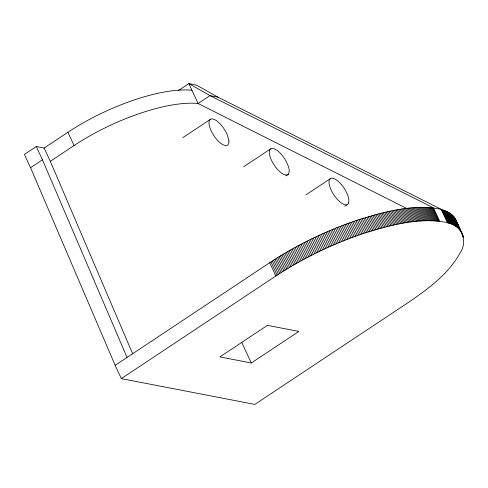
<?xml version="1.0" encoding="UTF-8"?>
<svg xmlns="http://www.w3.org/2000/svg" width="488" height="488" viewBox="0 0 488 488"><rect width="100%" height="100%" fill="white"/><g stroke="black" fill="none" stroke-linecap="round" stroke-linejoin="round"><path stroke-width="0.73" d="M288.274 174.277C290.903 169.958 287.609 164.596 285.785 160.607A15.518 6.118 56.4 0 0 271.169 148.517A15.518 6.118 56.4 0 0 274.183 165.072A15.518 6.118 56.4 0 0 288.274 174.277L285.755 175.948M178.236 90.683L188.856 83.588L196.731 85.223L217.99 97.161L441.298 209.358L447.728 222.876C461.88 224.87 468.047 241.481 460.117 252.888C448.612 273.853 428.647 288.457 409.371 301.785L254.834 404.412L121.317 378.615L115.156 365.335L30.561 167.695L24.4 154.415L36.283 146.528L44.133 148.047L67.899 132.266A100.876 33.507 -24.9 0 1 182.128 89.957L183.006 89.932A100.876 33.507 -24.9 0 1 191.936 90.225M30.561 167.695L42.444 159.808L36.283 146.528M132.791 354.056L50.301 161.321L74.06 145.54A100.876 33.507 -24.9 0 1 188.289 103.236L189.173 103.206A100.876 33.507 -24.9 0 1 198.097 103.505L407.144 208.675M115.156 365.335L269.693 262.715C297.393 244.488 327.576 230.08 359.028 219.624C385.392 211.548 413.659 203.697 441.298 209.358L447.728 222.876M121.317 378.615L275.86 275.988C303.554 257.768 333.737 243.353 365.189 232.904C391.559 224.828 419.826 216.977 447.459 222.632M251.308 362.987L298.839 331.425L267.424 325.356L219.893 356.917L251.308 362.987L241.706 342.295M182.835 137.647L210.078 119.578M243.671 166.762L270.279 149.108M306.019 194.791L330.669 178.443M344.9 206.259L346.803 205.003M217.99 97.161L209.98 95.617L188.856 83.588L198.097 103.505L209.98 95.617L433.442 207.839L439.603 221.119M441.567 209.602C448.075 211.383 454.938 215.385 456.835 222.321M455.517 219.136L462.642 234.496M454.914 218.154L463.002 235.594M454.584 217.672L463.149 236.155M454.23 217.209L460.397 230.482M462.35 234.74L463.277 236.729M453.858 216.751L460.025 230.031M462.764 235.985L463.38 237.308M453.468 216.306L459.629 229.58M453.053 215.867L459.22 229.146M452.62 215.44L458.787 228.719M452.169 215.025L458.336 228.299M451.699 214.616L457.86 227.896M451.205 214.22L457.366 227.499M450.692 213.835L456.86 227.115M450.162 213.463L456.323 226.737M449.613 213.097L455.774 226.377M449.039 212.744L455.206 226.023M448.454 212.402L454.615 225.682M447.844 212.073L454.005 225.352M447.215 211.749L453.376 225.029M446.569 211.444L452.73 224.718M445.904 211.145L452.065 224.419M445.221 210.859L451.382 224.132M444.513 210.578L450.68 223.858M443.793 210.316L449.954 223.589M443.055 210.06L449.216 223.339M442.293 209.816L448.46 223.095M432.728 207.894L438.895 221.168M431.819 207.79L437.98 221.07M430.837 207.699L436.998 220.979M429.837 207.62L435.998 220.893M428.824 207.546L434.985 220.826M427.793 207.491L433.954 220.765M426.744 207.443L432.905 220.716M425.682 207.406L431.843 220.686M424.603 207.382L430.77 220.661M423.511 207.369L429.678 220.649M422.407 207.369L428.568 220.649M421.284 207.382L427.445 220.661M420.144 207.406L426.311 220.68M418.997 207.443L425.158 220.716M417.826 207.485L423.993 220.765M416.648 207.546L422.809 220.82M415.459 207.614L421.62 220.893M414.251 207.699L420.412 220.972M413.031 207.79L419.192 221.07M411.799 207.894L417.96 221.174M410.548 208.01L416.715 221.29M409.292 208.138L415.453 221.418M408.023 208.278L414.184 221.558M406.736 208.431L412.897 221.711M405.443 208.596L411.604 221.869M404.131 208.766L410.298 222.046M402.814 208.956L408.981 222.229M401.484 209.151L407.645 222.43M400.142 209.358L406.309 222.638M398.787 209.578L404.955 222.857M397.427 209.809L403.588 223.089M396.055 210.054L402.216 223.327M394.67 210.304L400.831 223.583M393.273 210.572L399.44 223.846M391.87 210.846L398.037 224.126M390.461 211.133L396.622 224.413M389.034 211.432L395.201 224.712M387.606 211.743L393.767 225.017M386.167 212.06L392.328 225.34M384.715 212.396L390.882 225.669M383.257 212.737L389.424 226.011M381.793 213.085L387.96 226.365M380.323 213.451L386.484 226.731M378.84 213.823L385.001 227.103M377.352 214.208L383.519 227.487M375.858 214.604L382.025 227.884M374.357 215.013L380.518 228.286M372.85 215.428L379.011 228.701M371.337 215.855L377.498 229.128M369.812 216.288L375.98 229.567M368.287 216.739L374.455 230.013M366.756 217.197L372.923 230.47M365.219 217.66L371.386 230.94M363.682 218.136L369.843 231.416M362.133 218.624L368.3 231.904M360.583 219.118L366.744 232.398M359.028 219.624L365.189 232.904M357.472 220.143L363.633 233.423M355.905 220.667L362.072 233.947M354.343 221.204L360.504 234.478M352.775 221.747L358.936 235.027M351.201 222.302L357.362 235.576M349.628 222.864L355.789 236.137M348.054 223.437L354.215 236.71M346.474 224.016L352.635 237.29M344.894 224.602L351.055 237.882M343.314 225.2L349.475 238.48M341.728 225.81L347.889 239.083M340.148 226.426L346.309 239.7M338.562 227.048L344.723 240.322M336.976 227.683L343.137 240.956M335.39 228.317L341.557 241.597M333.81 228.97L339.971 242.243M332.224 229.622L338.385 242.902M330.638 230.287L336.805 243.567M329.058 230.958L335.219 244.238M327.478 231.641L333.639 244.915M325.899 232.325L332.06 245.604M324.319 233.02L330.48 246.3M322.745 233.721L328.906 247.001M321.171 234.435L327.332 247.709M319.597 235.149L325.764 248.429M318.03 235.875L324.197 249.148M316.468 236.601L322.629 249.88M314.906 237.339L321.067 250.619M313.345 238.083L319.512 251.357M311.795 238.833L317.956 252.107M310.246 239.59L316.407 252.863M308.697 240.352L314.864 253.626M307.159 241.121L313.32 254.394M305.622 241.889L311.783 255.169M304.091 242.67L310.258 255.95M302.566 243.457L308.733 256.737M301.047 244.25L307.214 257.524M299.534 245.043L305.701 258.323M298.028 245.848L304.195 259.122M296.533 246.654L302.694 259.933M295.039 247.465L301.2 260.744M293.55 248.282L299.717 261.562M292.074 249.106L298.235 262.379M290.604 249.929L296.765 263.209M289.14 250.759L295.301 264.038M287.682 251.594L293.849 264.874M286.236 252.43L292.397 265.71M284.797 253.278L290.964 266.552M283.369 254.12L289.53 267.4M281.948 254.974L288.115 268.248M280.539 255.828L286.7 269.101M279.136 256.682L285.303 269.962M277.745 257.542L283.912 270.822M276.367 258.408L282.528 271.682M274.994 259.274L281.155 272.548M273.634 260.141L279.795 273.42M272.286 261.013L278.447 274.293M270.944 261.891L277.105 275.165M269.693 262.715L275.86 275.988M67.899 132.266L74.06 145.54M44.133 148.047L50.301 161.321M42.444 159.808L127.039 357.448M456.981 222.882L457.219 224.035M228.951 141.111L228.75 143.399L227.884 144.93A15.518 6.118 56.4 0 1 213.707 135.365A15.518 6.118 56.4 0 1 210.993 119.035A15.518 6.118 56.4 0 1 225.645 131.443L227.341 134.926L228.951 141.111M348.53 203.093L347.291 204.612A15.518 6.118 56.4 0 1 332.749 193.089A15.518 6.118 56.4 0 1 331.755 178.169A15.518 6.118 56.4 0 1 346.474 192.29C347.883 195.615 349.707 199.439 348.53 203.093"/></g></svg>
